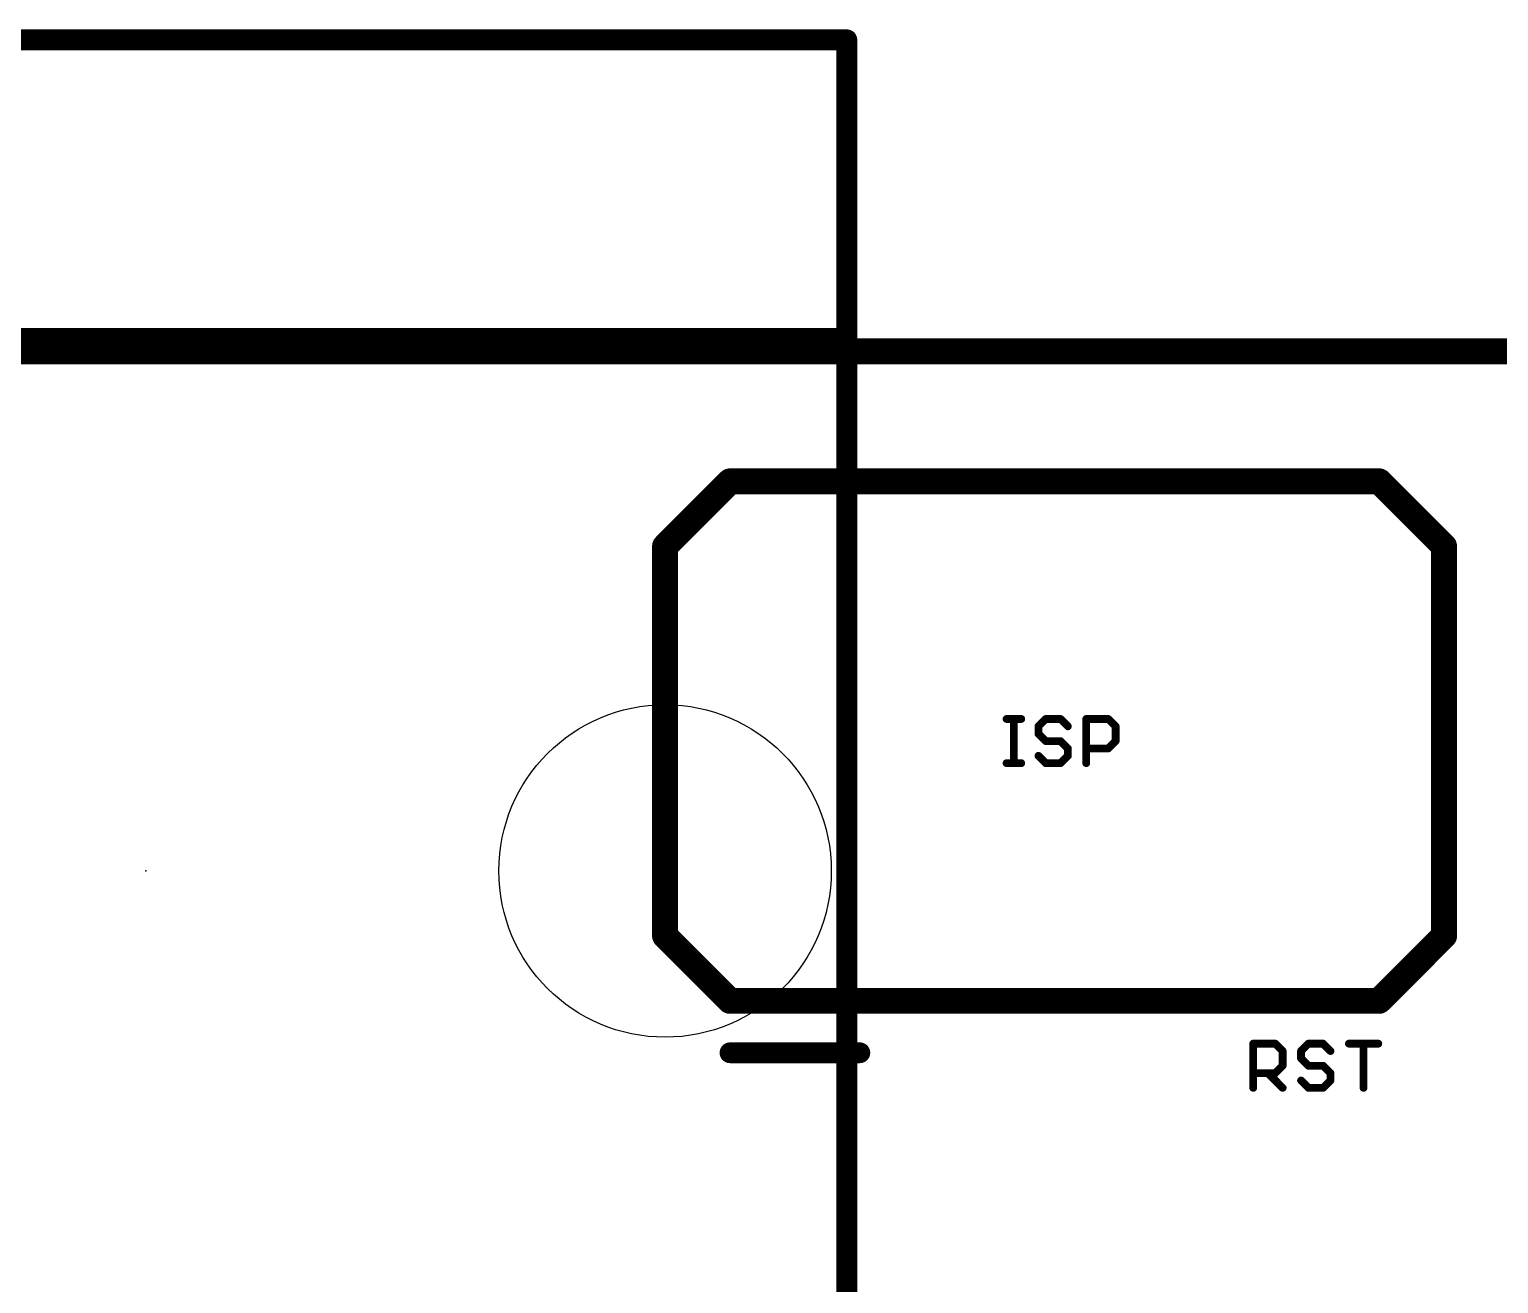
# Model space of a CAD drawing. Extents: x -29 to 78, y -28 to 63.
# Drawn here: x 15.37 to 29.74, y 50.57 to 62.84 of the extents above; entities that cross this region are included whole.
import ezdxf

# ---------------------------------------------------------------- set-up
doc = ezdxf.new("R2010")
doc.units = 0
for name, color, linetype in [('1', 12, 'CONTINUOUS'), ('16', 132, 'CONTINUOUS'), ('20', 53, 'CONTINUOUS'), ('21', 41, 'CONTINUOUS'), ('23', 53, 'CONTINUOUS'), ('51', 53, 'CONTINUOUS')]:
    doc.layers.add(name, color=color, linetype=linetype)

msp = doc.modelspace()

# ---------------------------------------------------------------- linework, layer by layer
at = {"layer": '1', "const_width": 0.254}
msp.add_lwpolyline([(0, 59.69), (53.34, 59.69)], dxfattribs=at)
at = {"layer": '16', "const_width": 0.254}
msp.add_lwpolyline([(0, 59.69), (53.34, 59.69)], dxfattribs=at)
at = {"layer": '20', "const_width": 0.2032}
msp.add_lwpolyline([(2.54, 59.69), (50.8, 59.69)], dxfattribs=at)
at = {"layer": '20'}
msp.add_circle((21.59, 54.61), 1.6256, dxfattribs=at)
at = {"layer": '21', "const_width": 0.2032}
for points in [[(9.652, 59.817), (23.368, 59.817)], [(23.368, 44.196), (23.368, 59.817)]]:
    msp.add_lwpolyline(points, dxfattribs=at)
at = {"layer": '21', "const_width": 0.1016}
for points in [[(23.4188, 59.817, 1), (23.3172, 59.817)], [(23.368, 59.7662, 1), (23.368, 59.8678)]]:
    msp.add_lwpolyline(points, format="xyb", dxfattribs=at)
at = {"layer": '23'}
msp.add_point((16.51, 54.61), dxfattribs=at)
at = {"layer": '51'}
for points, const_width in [([(23.368, 62.738), (9.652, 62.738)], 0.2032), ([(23.368, 59.817), (23.368, 62.738)], 0.2032), ([(48.26, 59.69), (15.24, 59.69)], 0.254), ([(21.59, 57.785), (22.225, 58.42)], 0.254), ([(22.225, 58.42), (28.575, 58.42)], 0.254), ([(28.575, 58.42), (29.21, 57.785)], 0.254), ([(21.59, 53.975), (21.59, 57.785)], 0.254), ([(29.21, 57.785), (29.21, 53.975)], 0.254), ([(24.9301, 56.0963), (25.0742, 56.0963)], 0.0762), ([(25.0021, 55.6641), (25.0021, 56.0963)], 0.0762), ([(25.314, 56.0963), (25.2419, 56.0242)], 0.0762), ([(25.2419, 56.0242), (25.2419, 55.9522)], 0.0762), ([(25.458, 56.0963), (25.314, 56.0963)], 0.0762), ([(25.5301, 56.0242), (25.458, 56.0963)], 0.0762), ([(25.7097, 55.6641), (25.7097, 56.0963)], 0.0762), ([(25.7097, 56.0963), (25.9258, 56.0963)], 0.0762), ([(25.9258, 56.0963), (25.9978, 56.0242)], 0.0762), ([(25.9978, 56.0242), (25.9978, 55.8802)], 0.0762), ([(25.2419, 55.9522), (25.314, 55.8802)], 0.0762), ([(25.314, 55.8802), (25.458, 55.8802)], 0.0762), ([(25.458, 55.8802), (25.5301, 55.8082)], 0.0762), ([(25.9978, 55.8802), (25.9258, 55.8082)], 0.0762), ([(25.314, 55.6641), (25.2419, 55.7361)], 0.0762), ([(25.5301, 55.7361), (25.458, 55.6641)], 0.0762), ([(25.5301, 55.8082), (25.5301, 55.7361)], 0.0762), ([(25.9258, 55.8082), (25.7097, 55.8082)], 0.0762), ([(24.9301, 55.6641), (25.0742, 55.6641)], 0.0762), ([(25.458, 55.6641), (25.314, 55.6641)], 0.0762), ([(22.225, 53.34), (21.59, 53.975)], 0.254), ([(29.21, 53.975), (28.575, 53.34)], 0.254), ([(28.575, 53.34), (22.225, 53.34)], 0.254), ([(23.495, 52.832), (22.225, 52.832)], 0.2032), ([(27.3431, 52.4891), (27.3431, 52.9213)], 0.0762), ([(27.3431, 52.9213), (27.5592, 52.9213)], 0.0762), ([(27.5592, 52.9213), (27.6312, 52.8492)], 0.0762), ([(27.8829, 52.9213), (27.8109, 52.8492)], 0.0762), ([(28.0269, 52.9213), (27.8829, 52.9213)], 0.0762), ([(28.099, 52.8492), (28.0269, 52.9213)], 0.0762), ([(28.2786, 52.9213), (28.5667, 52.9213)], 0.0762), ([(28.4227, 52.4891), (28.4227, 52.9213)], 0.0762), ([(27.6312, 52.8492), (27.6312, 52.7052)], 0.0762), ([(27.8109, 52.8492), (27.8109, 52.7772)], 0.0762), ([(27.8109, 52.7772), (27.8829, 52.7052)], 0.0762), ([(27.5592, 52.6332), (27.3431, 52.6332)], 0.0762), ([(27.4872, 52.6332), (27.6312, 52.4891)], 0.0762), ([(27.6312, 52.7052), (27.5592, 52.6332)], 0.0762), ([(27.8829, 52.7052), (28.0269, 52.7052)], 0.0762), ([(28.0269, 52.7052), (28.099, 52.6332)], 0.0762), ([(28.099, 52.6332), (28.099, 52.5611)], 0.0762), ([(27.8829, 52.4891), (27.8109, 52.5611)], 0.0762), ([(28.0269, 52.4891), (27.8829, 52.4891)], 0.0762), ([(28.099, 52.5611), (28.0269, 52.4891)], 0.0762)]:
    msp.add_lwpolyline(points, dxfattribs=dict(at, const_width=const_width))
for points, const_width in [([(23.4188, 62.738, 1), (23.3172, 62.738)], 0.1016), ([(23.368, 62.6872, 1), (23.368, 62.7888)], 0.1016), ([(23.3172, 59.817, 1), (23.4188, 59.817)], 0.1016), ([(22.225, 58.4835, 1), (22.225, 58.3565)], 0.127), ([(22.2699, 58.3751, 1), (22.1801, 58.4649)], 0.127), ([(28.6199, 58.4649, 1), (28.5301, 58.3751)], 0.127), ([(28.575, 58.3565, 1), (28.575, 58.4835)], 0.127), ([(21.6535, 57.785, 1), (21.5265, 57.785)], 0.127), ([(21.5451, 57.8299, 1), (21.6349, 57.7401)], 0.127), ([(29.2735, 57.785, 1), (29.1465, 57.785)], 0.127), ([(29.1651, 57.7401, 1), (29.2549, 57.8299)], 0.127), ([(24.9301, 56.1153, 1), (24.9301, 56.0772)], 0.0381), ([(25.0212, 56.0963, 1), (24.9831, 56.0963)], 0.0381), ([(25.0742, 56.0772, 1), (25.0742, 56.1153)], 0.0381), ([(25.261, 56.0242, 1), (25.2229, 56.0242)], 0.0381), ([(25.2285, 56.0377, 1), (25.2554, 56.0108)], 0.0381), ([(25.314, 56.1153, 1), (25.314, 56.0772)], 0.0381), ([(25.3274, 56.0828, 1), (25.3005, 56.1097)], 0.0381), ([(25.4715, 56.1097, 1), (25.4446, 56.0828)], 0.0381), ([(25.458, 56.0772, 1), (25.458, 56.1153)], 0.0381), ([(25.5166, 56.0108, 1), (25.5435, 56.0377)], 0.0381), ([(25.7287, 56.0963, 1), (25.6906, 56.0963)], 0.0381), ([(25.7097, 56.1153, 1), (25.7097, 56.0772)], 0.0381), ([(25.9393, 56.1097, 1), (25.9123, 56.0828)], 0.0381), ([(25.9258, 56.0772, 1), (25.9258, 56.1153)], 0.0381), ([(26.0169, 56.0242, 1), (25.9788, 56.0242)], 0.0381), ([(25.9843, 56.0108, 1), (26.0113, 56.0377)], 0.0381), ([(25.2554, 55.9657, 1), (25.2285, 55.9387)], 0.0381), ([(25.2229, 55.9522, 1), (25.261, 55.9522)], 0.0381), ([(25.314, 55.8992, 1), (25.314, 55.8611)], 0.0381), ([(25.3005, 55.8667, 1), (25.3274, 55.8937)], 0.0381), ([(25.4715, 55.8937, 1), (25.4446, 55.8667)], 0.0381), ([(25.458, 55.8611, 1), (25.458, 55.8992)], 0.0381), ([(26.0113, 55.8667, 1), (25.9843, 55.8937)], 0.0381), ([(25.2554, 55.7496, 1), (25.2285, 55.7227)], 0.0381), ([(25.5491, 55.8082, 1), (25.511, 55.8082)], 0.0381), ([(25.5166, 55.7947, 1), (25.5435, 55.8216)], 0.0381), ([(25.5435, 55.7227, 1), (25.5166, 55.7496)], 0.0381), ([(25.7097, 55.8272, 1), (25.7097, 55.7891)], 0.0381), ([(25.9123, 55.8216, 1), (25.9393, 55.7947)], 0.0381), ([(25.9258, 55.7891, 1), (25.9258, 55.8272)], 0.0381), ([(25.9788, 55.8802, 1), (26.0169, 55.8802)], 0.0381), ([(24.9301, 55.6832, 1), (24.9301, 55.6451)], 0.0381), ([(24.9831, 55.6641, 1), (25.0212, 55.6641)], 0.0381), ([(25.0742, 55.6451, 1), (25.0742, 55.6832)], 0.0381), ([(25.314, 55.6832, 1), (25.314, 55.6451)], 0.0381), ([(25.3005, 55.6506, 1), (25.3274, 55.6776)], 0.0381), ([(25.4446, 55.6776, 1), (25.4715, 55.6506)], 0.0381), ([(25.458, 55.6451, 1), (25.458, 55.6832)], 0.0381), ([(25.511, 55.7361, 1), (25.5491, 55.7361)], 0.0381), ([(25.6906, 55.6641, 1), (25.7287, 55.6641)], 0.0381), ([(21.6349, 54.0199, 1), (21.5451, 53.9301)], 0.127), ([(29.2549, 53.9301, 1), (29.1651, 54.0199)], 0.127), ([(21.5265, 53.975, 1), (21.6535, 53.975)], 0.127), ([(29.1465, 53.975, 1), (29.2735, 53.975)], 0.127), ([(22.225, 53.4035, 1), (22.225, 53.2765)], 0.127), ([(28.575, 53.2765, 1), (28.575, 53.4035)], 0.127), ([(22.1801, 53.2951, 1), (22.2699, 53.3849)], 0.127), ([(28.5301, 53.3849, 1), (28.6199, 53.2951)], 0.127), ([(22.225, 52.8828, 1), (22.225, 52.7812)], 0.1016), ([(23.495, 52.7812, 1), (23.495, 52.8828)], 0.1016), ([(27.3621, 52.9213, 1), (27.324, 52.9213)], 0.0381), ([(27.3431, 52.9403, 1), (27.3431, 52.9022)], 0.0381), ([(27.5727, 52.9347, 1), (27.5457, 52.9078)], 0.0381), ([(27.5592, 52.9022, 1), (27.5592, 52.9403)], 0.0381), ([(27.8829, 52.9403, 1), (27.8829, 52.9022)], 0.0381), ([(27.8964, 52.9078, 1), (27.8694, 52.9347)], 0.0381), ([(28.0404, 52.9347, 1), (28.0135, 52.9078)], 0.0381), ([(28.0269, 52.9022, 1), (28.0269, 52.9403)], 0.0381), ([(28.2786, 52.9403, 1), (28.2786, 52.9022)], 0.0381), ([(28.4417, 52.9213, 1), (28.4036, 52.9213)], 0.0381), ([(28.5667, 52.9022, 1), (28.5667, 52.9403)], 0.0381), ([(27.6503, 52.8492, 1), (27.6122, 52.8492)], 0.0381), ([(27.6177, 52.8358, 1), (27.6447, 52.8627)], 0.0381), ([(27.8299, 52.8492, 1), (27.7918, 52.8492)], 0.0381), ([(27.8243, 52.7907, 1), (27.7974, 52.7637)], 0.0381), ([(27.7918, 52.7772, 1), (27.8299, 52.7772)], 0.0381), ([(27.7974, 52.8627, 1), (27.8243, 52.8358)], 0.0381), ([(28.0855, 52.8358, 1), (28.1124, 52.8627)], 0.0381), ([(27.3431, 52.6522, 1), (27.3431, 52.6141)], 0.0381), ([(27.5006, 52.6466, 1), (27.4737, 52.6197)], 0.0381), ([(27.5457, 52.6466, 1), (27.5727, 52.6197)], 0.0381), ([(27.5592, 52.6141, 1), (27.5592, 52.6522)], 0.0381), ([(27.6122, 52.7052, 1), (27.6503, 52.7052)], 0.0381), ([(27.6447, 52.6917, 1), (27.6177, 52.7187)], 0.0381), ([(27.8829, 52.7242, 1), (27.8829, 52.6861)], 0.0381), ([(27.8694, 52.6917, 1), (27.8964, 52.7187)], 0.0381), ([(28.0404, 52.7187, 1), (28.0135, 52.6917)], 0.0381), ([(28.0269, 52.6861, 1), (28.0269, 52.7242)], 0.0381), ([(28.118, 52.6332, 1), (28.0799, 52.6332)], 0.0381), ([(28.0855, 52.6197, 1), (28.1124, 52.6466)], 0.0381), ([(27.324, 52.4891, 1), (27.3621, 52.4891)], 0.0381), ([(27.6177, 52.4756, 1), (27.6447, 52.5026)], 0.0381), ([(27.8243, 52.5746, 1), (27.7974, 52.5477)], 0.0381), ([(27.8829, 52.5082, 1), (27.8829, 52.4701)], 0.0381), ([(27.8694, 52.4756, 1), (27.8964, 52.5026)], 0.0381), ([(28.0135, 52.5026, 1), (28.0404, 52.4756)], 0.0381), ([(28.0269, 52.4701, 1), (28.0269, 52.5082)], 0.0381), ([(28.0799, 52.5611, 1), (28.118, 52.5611)], 0.0381), ([(28.1124, 52.5477, 1), (28.0855, 52.5746)], 0.0381), ([(28.4036, 52.4891, 1), (28.4417, 52.4891)], 0.0381)]:
    msp.add_lwpolyline(points, format="xyb", dxfattribs=dict(at, const_width=const_width))

doc.saveas('drawing.dxf')
